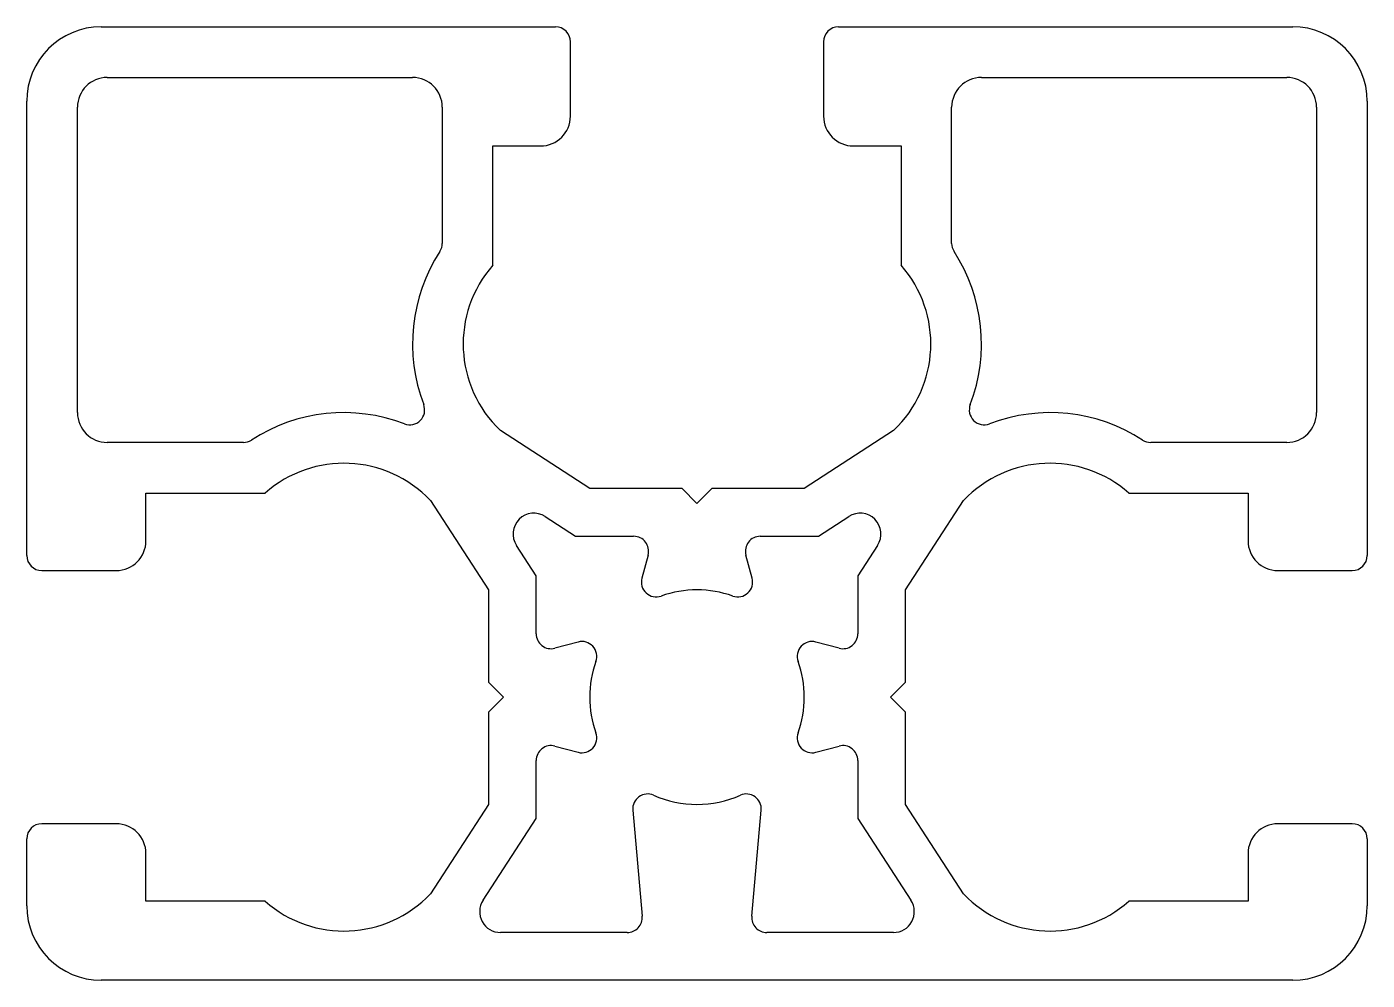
# Model space of a CAD drawing. Extents: x 219.9 to 264.9, y 821.2 to 853.2.
import ezdxf

# ---------------------------------------------------------------- set-up
doc = ezdxf.new("R2010")
doc.units = 0
doc.layers.get('0').update_dxf_attribs({"linetype": 'CONTINUOUS'})

msp = doc.modelspace()

# ---------------------------------------------------------------- linework, layer by layer
for p, q in [((222.412, 853.208), (237.662, 853.208)), ((247.162, 853.208), (262.412, 853.208)), ((238.162, 850.208), (238.162, 852.708)), ((246.662, 852.708), (246.662, 850.208)), ((222.612, 851.508), (232.862, 851.508)), ((251.962, 851.508), (262.212, 851.508)), ((219.912, 835.458), (219.912, 850.708)), ((221.612, 840.258), (221.612, 850.508)), ((233.862, 850.508), (233.862, 845.939)), ((250.962, 845.939), (250.962, 850.508)), ((263.212, 850.508), (263.212, 840.258)), ((264.912, 850.708), (264.912, 835.458)), ((235.562, 849.208), (237.162, 849.208)), ((235.562, 845.208), (235.562, 849.208)), ((247.662, 849.208), (249.262, 849.208)), ((249.262, 849.208), (249.262, 845.208)), ((227.182, 839.258), (222.612, 839.258)), ((238.812, 837.708), (235.812, 839.658)), ((249.012, 839.658), (246.012, 837.708)), ((262.212, 839.258), (257.643, 839.258)), ((223.912, 837.558), (227.912, 837.558)), ((223.912, 835.958), (223.912, 837.558)), ((241.912, 837.708), (238.812, 837.708)), ((242.412, 837.208), (241.912, 837.708)), ((242.912, 837.708), (242.412, 837.208)), ((246.012, 837.708), (242.912, 837.708)), ((256.912, 837.558), (260.912, 837.558)), ((260.912, 837.558), (260.912, 835.958)), ((233.463, 837.308), (235.412, 834.308)), ((249.412, 834.308), (251.362, 837.308)), ((237.317, 836.771), (238.338, 836.108)), ((246.487, 836.108), (247.507, 836.771)), ((238.338, 836.108), (240.286, 836.108)), ((244.538, 836.108), (246.487, 836.108)), ((237.012, 834.782), (236.349, 835.803)), ((248.476, 835.803), (247.812, 834.782)), ((240.769, 835.479), (240.561, 834.703)), ((244.263, 834.703), (244.055, 835.479)), ((220.412, 834.958), (222.912, 834.958)), ((237.012, 832.834), (237.012, 834.782)), ((247.812, 834.782), (247.812, 832.834)), ((261.912, 834.958), (264.412, 834.958)), ((235.412, 834.308), (235.412, 831.208)), ((249.412, 831.208), (249.412, 834.308)), ((238.418, 832.559), (237.642, 832.351)), ((247.183, 832.351), (246.407, 832.559)), ((235.412, 831.208), (235.913, 830.708)), ((248.912, 830.708), (249.412, 831.208)), ((235.913, 830.708), (235.412, 830.208)), ((249.412, 830.208), (248.912, 830.708)), ((235.412, 830.208), (235.412, 827.108)), ((249.412, 827.108), (249.412, 830.208)), ((237.642, 829.065), (238.418, 828.857)), ((246.407, 828.857), (247.183, 829.065)), ((237.012, 826.634), (237.012, 828.582)), ((247.812, 828.582), (247.812, 826.634)), ((235.412, 827.108), (233.463, 824.108)), ((251.362, 824.108), (249.412, 827.108)), ((240.257, 826.915), (240.568, 823.352)), ((244.256, 823.352), (244.568, 826.915)), ((222.912, 826.458), (220.412, 826.458)), ((235.229, 823.889), (237.012, 826.634)), ((247.812, 826.634), (249.596, 823.889)), ((264.412, 826.458), (261.912, 826.458)), ((219.912, 823.708), (219.912, 825.958)), ((264.912, 825.958), (264.912, 823.708)), ((223.912, 823.858), (223.912, 825.458)), ((260.912, 825.458), (260.912, 823.858)), ((227.912, 823.858), (223.912, 823.858)), ((260.912, 823.858), (256.912, 823.858)), ((240.07, 822.808), (235.816, 822.808)), ((249.009, 822.808), (244.754, 822.808)), ((262.412, 821.208), (222.412, 821.208))]:
    msp.add_line(p, q)
for centre, radius, start, end in [((222.412, 850.708), 2.5, 90, 180), ((237.662, 852.708), 0.5, 0, 90), ((247.162, 852.708), 0.5, 90, 180), ((262.412, 850.708), 2.5, 0, 90), ((222.612, 850.508), 1, 90, 180), ((232.862, 850.508), 1, 0, 90), ((251.962, 850.508), 1, 90, 180), ((262.212, 850.508), 1, 0, 90), ((237.162, 850.208), 1, 270, 0), ((247.662, 850.208), 1, 180, 270), ((238.562, 842.562), 5.7, 147.0041, 200.9065), ((233.362, 845.939), 0.5, 327.0041, 0), ((251.462, 845.939), 0.5, 180, 212.9959), ((246.262, 842.562), 5.7, 339.0935, 32.9959), ((238.562, 842.562), 4, 138.5904, 226.5675), ((246.262, 842.562), 4, 313.4325, 41.4096), ((222.612, 840.258), 1, 180, 270), ((230.558, 834.558), 5.7, 69.0935, 122.9959), ((232.77, 840.35), 0.5, 249.0935, 20.9065), ((252.054, 840.35), 0.5, 159.0935, 290.9065), ((254.267, 834.558), 5.7, 57.0041, 110.9065), ((262.212, 840.258), 1, 270, 0), ((227.182, 839.758), 0.5, 270, 302.9959), ((257.643, 839.758), 0.5, 237.0041, 270), ((230.558, 834.558), 4, 43.4325, 131.4096), ((254.267, 834.558), 4, 48.5904, 136.5675), ((236.936, 836.184), 0.7, 56.9827, 213.0173), ((247.889, 836.184), 0.7, 326.9827, 123.0173), ((240.286, 835.608), 0.5, 345, 90), ((244.538, 835.608), 0.5, 90, 195), ((222.912, 835.958), 1, 270, 0), ((261.912, 835.958), 1, 180, 270), ((220.412, 835.458), 0.5, 180, 270), ((264.412, 835.458), 0.5, 270, 0), ((241.044, 834.573), 0.5, 165, 289.4886), ((242.412, 830.708), 3.6, 70.5114, 109.4886), ((243.78, 834.573), 0.5, 250.5114, 15), ((237.512, 832.834), 0.5, 180, 285), ((238.547, 832.076), 0.5, 340.5114, 105), ((246.277, 832.076), 0.5, 75, 199.4886), ((247.312, 832.834), 0.5, 255, 0), ((242.412, 830.708), 3.6, 160.5114, 199.4886), ((242.412, 830.708), 3.6, 340.5114, 19.4886), ((238.547, 829.34), 0.5, 255, 19.4886), ((246.277, 829.34), 0.5, 160.5114, 285), ((237.512, 828.582), 0.5, 75, 180), ((247.312, 828.582), 0.5, 0, 105), ((240.755, 826.958), 0.5, 66.153, 185), ((242.412, 830.708), 3.6, 246.153, 293.847), ((244.07, 826.958), 0.5, 355, 113.847), ((220.412, 825.958), 0.5, 90, 180), ((222.912, 825.458), 1, 0, 90), ((261.912, 825.458), 1, 90, 180), ((264.412, 825.958), 0.5, 0, 90), ((230.558, 826.858), 4, 228.5904, 316.5675), ((254.267, 826.858), 4, 223.4325, 311.4096), ((222.412, 823.708), 2.5, 180, 270), ((235.816, 823.508), 0.7, 146.9827, 270), ((249.009, 823.508), 0.7, 270, 33.0173), ((262.412, 823.708), 2.5, 270, 0), ((240.07, 823.308), 0.5, 270, 5), ((244.754, 823.308), 0.5, 175, 270)]:
    msp.add_arc(centre, radius, start, end)

doc.saveas('drawing.dxf')
